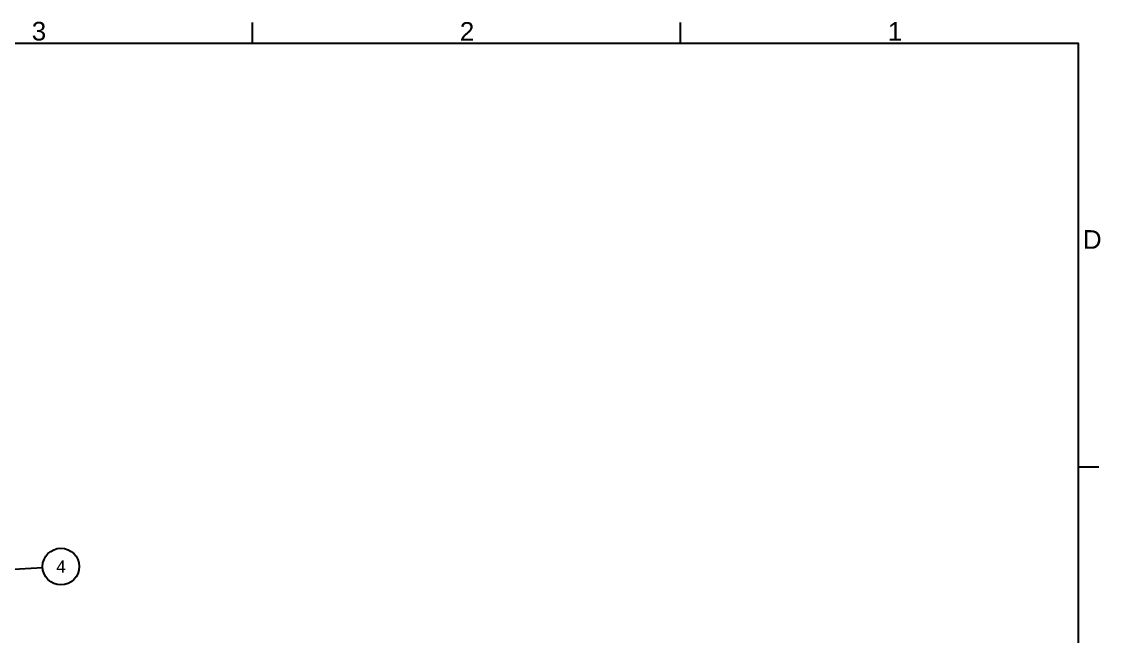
# Paper-space layout 'Middle Roller' of a CAD drawing. Header units: millimetres. Extents: x -10 to 420, y -10 to 297.
# Drawn here: x 237.6 to 414, y 190.4 to 290.9 of the extents above; entities that cross this region are included whole.
import ezdxf

# ---------------------------------------------------------------- set-up
doc = ezdxf.new("R2010")
doc.units = ezdxf.units.MM
doc.layers.add('2dTransBorder', color=255, linetype='Continuous', lineweight=35)
doc.layers.add('Leader Lines', color=5, linetype='Continuous', lineweight=25)
doc.layers.add('Title', color=7, linetype='Continuous')
doc.styles.add('Current-ISO', font='ARIAL.TTF')
doc.styles.add('Text Style29', font='ARIAL.TTF')

# ---------------------------------------------------------------- blocks, each defined once
blk = doc.blocks.new('2dTransSymbol20')
at = {"color": 179}
blk.add_solid([(232.6, 206.02), (230.13, 205.38), (232.66, 205.02), (232.6, 206.02)], dxfattribs=at)
at = {"layer": 'Leader Lines', "color": 179, "linetype": 'Continuous', "lineweight": 25, "true_color": 0x262659}
for p, q in [((232.6, 206.02), (230.13, 205.38)), ((232.63, 205.52), (230.13, 205.38)), ((230.13, 205.38), (232.66, 205.02)), ((232.66, 205.02), (232.6, 206.02)), ((232.63, 205.52), (245.68, 206.25))]:
    blk.add_line(p, q, dxfattribs=at)
blk.add_lwpolyline([(232.6, 206.02), (230.13, 205.38), (232.66, 205.02), (232.6, 206.02)], dxfattribs=at)
blk.add_circle((248.66, 206.42), 3, dxfattribs=at)
at = {"layer": 'Leader Lines', "linetype": 'Continuous', "lineweight": 25, "insert": (247.89, 205.42), "char_height": 2, "attachment_point": 7, "style": 'Text Style29'}
blk.add_mtext('4', dxfattribs=at)
blk = doc.blocks.new('Default Border')
at = {"layer": '2dTransBorder', "color": 179, "linetype": 'Continuous', "lineweight": 25, "true_color": 0x262659}
for points in [[(280, 292), (280, 295.4)], [(350, 292), (350, 295.4)], [(5, 5), (5, 292), (415, 292), (415, 5), (5, 5)], [(415, 222.75), (418.4, 222.75)]]:
    blk.add_lwpolyline(points, dxfattribs=at)
at = {"layer": '2dTransBorder', "color": 179, "lineweight": 211, "char_height": 3.05, "attachment_point": 7, "style": 'Current-ISO'}
for s, insert in [('3', (243.88, 292.4)), ('2', (313.88, 292.4)), ('1', (383.88, 292.4)), ('D', (415.77, 258.38))]:
    blk.add_mtext(s, dxfattribs=dict(at, insert=insert))
blk = doc.blocks.new('Title')
at = {"layer": '2dTransBorder'}
blk.add_blockref('Default Border', (-5, -5), dxfattribs=at)

psp = doc.layouts.new('Middle Roller')

# ---------------------------------------------------------------- block references
at = {"layer": 'Leader Lines'}
psp.add_blockref('2dTransSymbol20', (-4.61, -4.61), dxfattribs=at)
at = {"layer": 'Title'}
psp.add_blockref('Title', (0.39, 0.39), dxfattribs=at)

doc.saveas('drawing.dxf')
